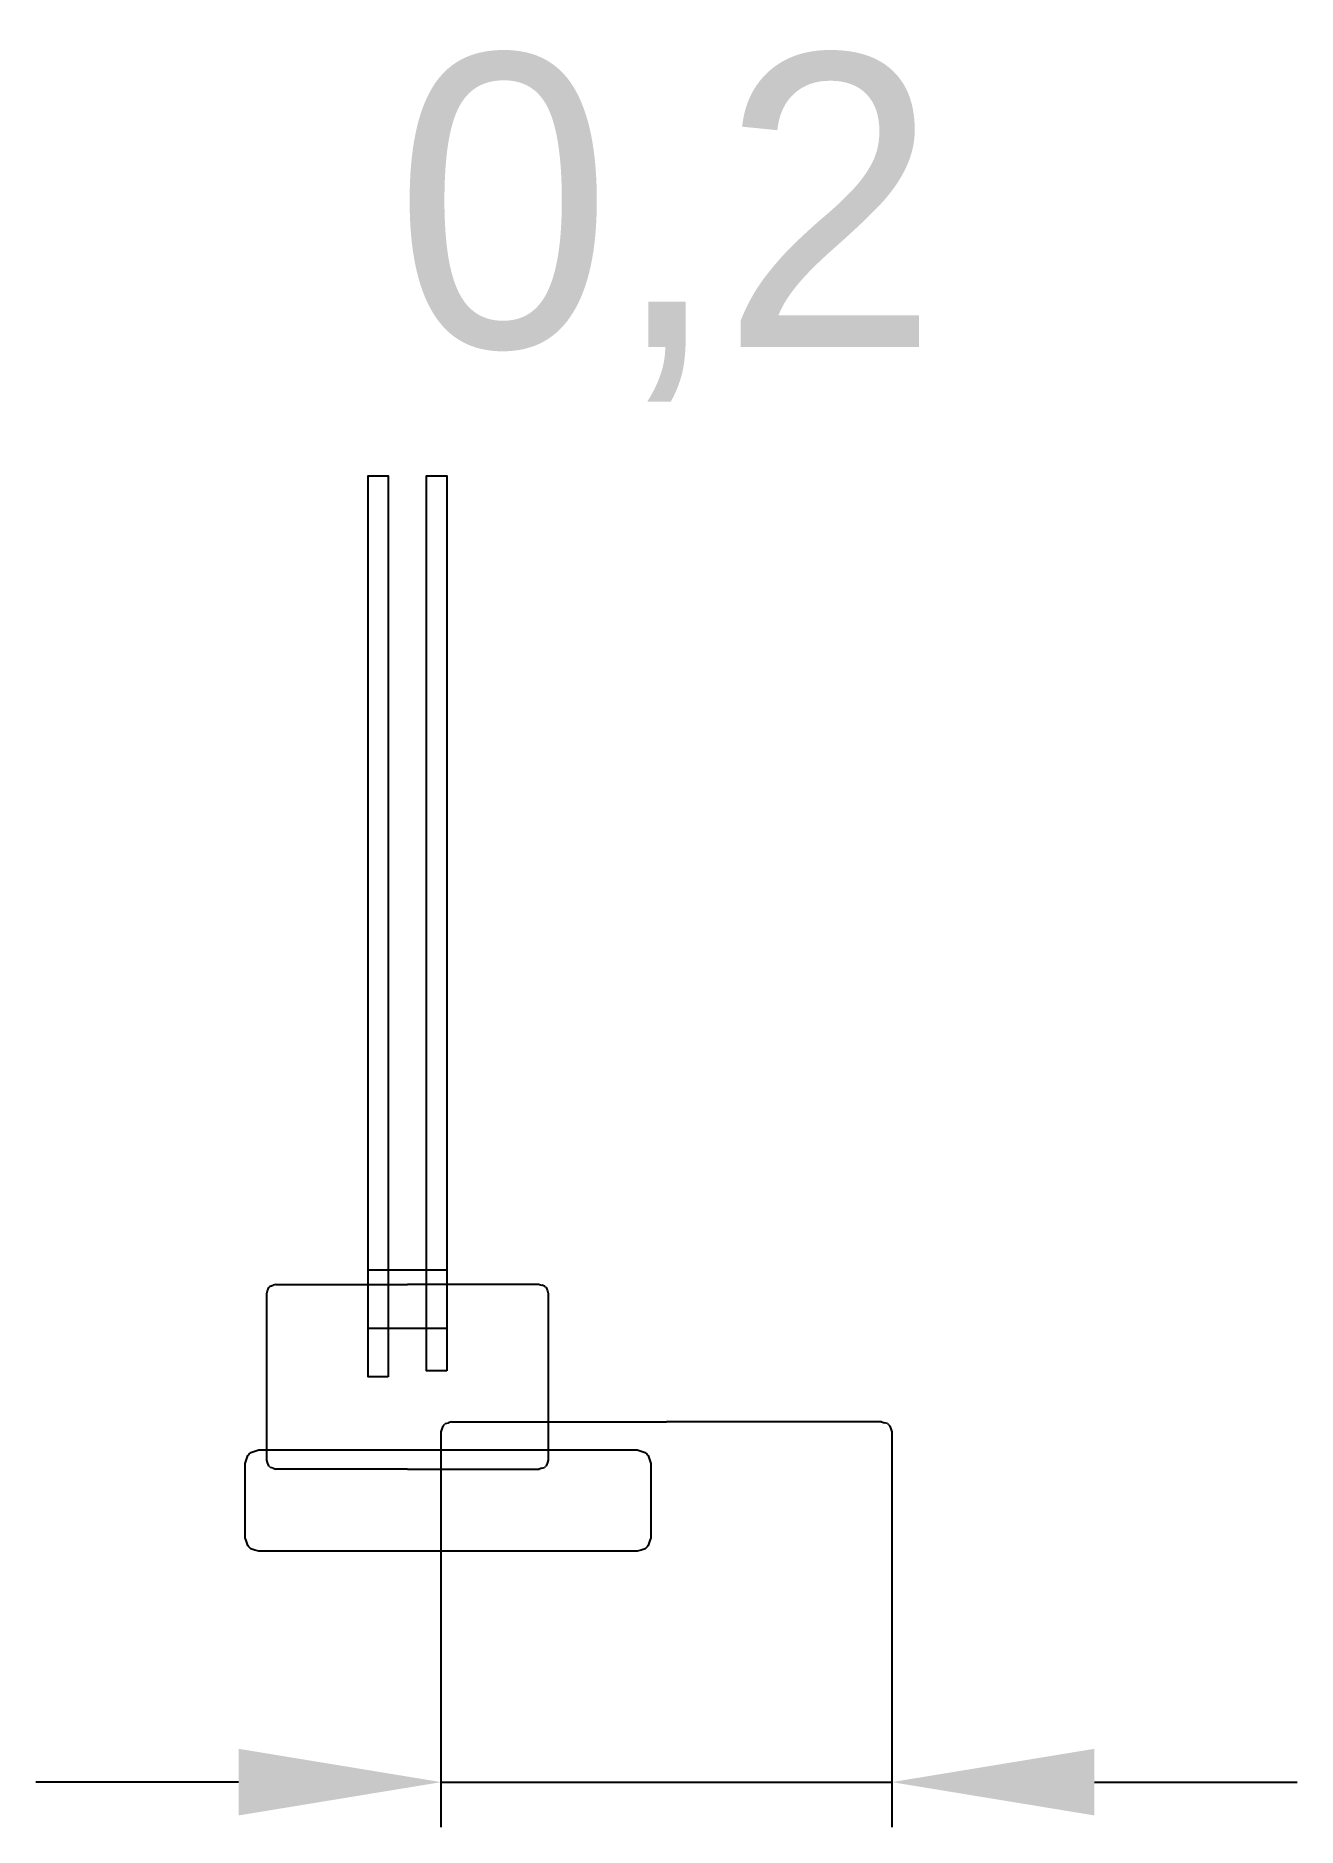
# Model space of a CAD drawing. Header units: metres. Extents: x 1159.7 to 1245.9, y 3.9 to 8.4.
# Drawn here: x 1213.82 to 1214.38, y 3.86 to 4.655 of the extents above; entities outside this region: 4.
import ezdxf

# ---------------------------------------------------------------- set-up
doc = ezdxf.new("R2010")
doc.units = ezdxf.units.M
for name, color, linetype in [('CORTE', 7, 'Continuous'), ('COTAS', 4, 'Continuous'), ('TEXTOS', 7, 'Continuous'), ('VISTA', 8, 'Continuous')]:
    doc.layers.add(name, color=color, linetype=linetype)
doc.dimstyles.get("Standard").update_dxf_attribs({"dimtxt": 2.5, "dimasz": 2.5, "dimexe": 1.25, "dimexo": 0.625, "dimtad": 1, "dimcen": 2.5, "dimazin": 3, "dimtfac": 1, "dimtmove": 0, "dimatfit": 3})

# ---------------------------------------------------------------- blocks, each defined once
blk = doc.blocks.new('_CLOSEDFILLED')
at = {"color": 0, "linetype": 'BYBLOCK'}
blk.add_solid([(-1, 0.1644), (0, 0), (-1, -0.1644)], dxfattribs=at)
blk = doc.blocks.new('*D2')
for p, q in [((1213.91, 3.88), (1213.82, 3.88)), ((1214, 3.88), (1214, 3.88)), ((1214, 3.88), (1214.2, 3.88)), ((1214.2, 3.88), (1214.2, 3.88)), ((1214.29, 3.88), (1214.38, 3.88))]:
    blk.add_line(p, q)
at = {"layer": 'Defpoints'}
for p in [(1214, 3.88), (1214, 3.88), (1214.2, 3.88)]:
    blk.add_point(p, dxfattribs=at)
at = {"layer": 'COTAS', "xscale": 0.09, "yscale": 0.09}
blk.add_blockref('_CLOSEDFILLED', (1214, 3.88), dxfattribs=at)
at = {"layer": 'COTAS', "xscale": 0.09, "yscale": 0.09, "rotation": 180}
blk.add_blockref('_CLOSEDFILLED', (1214.2, 3.88), dxfattribs=at)
at = {"layer": 'COTAS', "insert": (1214.1, 4.57), "char_height": 0.13, "attachment_point": 5}
blk.add_mtext('0,2', dxfattribs=at)
blk = doc.blocks.new('*D1')
for p, q in [((1159.75, 6.84), (1159.66, 6.84)), ((1159.84, 6.84), (1159.84, 6.84)), ((1159.84, 6.84), (1160, 6.84)), ((1160, 6.84), (1160, 6.84)), ((1160.09, 6.84), (1160.18, 6.84))]:
    blk.add_line(p, q)
at = {"layer": 'Defpoints'}
for p in [(1159.84, 6.84), (1159.84, 6.84), (1160, 6.84)]:
    blk.add_point(p, dxfattribs=at)
at = {"layer": 'COTAS', "xscale": 0.09, "yscale": 0.09}
blk.add_blockref('_CLOSEDFILLED', (1159.84, 6.84), dxfattribs=at)
at = {"layer": 'COTAS', "xscale": 0.09, "yscale": 0.09, "rotation": 180}
blk.add_blockref('_CLOSEDFILLED', (1160, 6.84), dxfattribs=at)
at = {"layer": 'COTAS', "insert": (1159.92, 7.53), "char_height": 0.13, "attachment_point": 5}
blk.add_mtext('0,16', dxfattribs=at)

msp = doc.modelspace()

# ---------------------------------------------------------------- linework, layer by layer
at = {"layer": 'CORTE'}
for p, q in [((1214, 4.0355), (1214.00042, 4.0368)), ((1214, 3.86), (1214, 4.0355)), ((1214.00042, 4.0368), (1214.00083, 4.0381)), ((1214.00083, 4.0381), (1214.00107, 4.03839)), ((1214.00107, 4.03839), (1214.00132, 4.03868)), ((1214.00132, 4.03868), (1214.00161, 4.03893)), ((1214.0019, 4.03917), (1214.00161, 4.03893)), ((1214.0019, 4.03917), (1214.0032, 4.03958)), ((1214.0045, 4.04), (1214.0032, 4.03958)), ((1214.0045, 4.04), (1214.1, 4.04)), ((1214.1955, 4.04), (1214.1, 4.04)), ((1214.1955, 4.04), (1214.1968, 4.03958)), ((1214.19811, 4.03917), (1214.1968, 4.03958)), ((1214.19811, 4.03917), (1214.19839, 4.03893)), ((1214.19868, 4.03868), (1214.19839, 4.03893)), ((1214.19868, 4.03868), (1214.19893, 4.03839)), ((1214.19893, 4.03839), (1214.19917, 4.0381)), ((1214.19917, 4.0381), (1214.19959, 4.0368)), ((1214.19959, 4.0368), (1214.2, 4.0355)), ((1214.2, 4.0355), (1214.2, 3.86))]:
    msp.add_line(p, q, dxfattribs=at)
at = {"layer": 'VISTA'}
for p, q in [((1213.9225, 4.097), (1213.92287, 4.09816)), ((1213.9225, 4.06), (1213.9225, 4.097)), ((1213.92287, 4.09816), (1213.92324, 4.09932)), ((1213.92324, 4.09932), (1213.92345, 4.09957)), ((1213.92345, 4.09957), (1213.92367, 4.09983)), ((1213.92367, 4.09983), (1213.92393, 4.10004)), ((1213.92418, 4.10026), (1213.92393, 4.10004)), ((1213.92418, 4.10026), (1213.92534, 4.10063)), ((1213.9265, 4.101), (1213.92534, 4.10063)), ((1213.9265, 4.101), (1213.985, 4.101)), ((1214.0435, 4.101), (1213.985, 4.101)), ((1214.0435, 4.101), (1214.04466, 4.10063)), ((1214.04581, 4.10026), (1214.04466, 4.10063)), ((1214.04581, 4.10026), (1214.04607, 4.10004)), ((1214.04633, 4.09983), (1214.04607, 4.10004)), ((1214.04633, 4.09983), (1214.04655, 4.09957)), ((1214.04655, 4.09957), (1214.04676, 4.09932)), ((1214.04676, 4.09932), (1214.04713, 4.09816)), ((1214.04713, 4.09816), (1214.0475, 4.097)), ((1214.0475, 4.097), (1214.0475, 4.06)), ((1213.9225, 4.023), (1213.9225, 4.06)), ((1214.0475, 4.06), (1214.0475, 4.023)), ((1213.92287, 4.02184), (1213.9225, 4.023)), ((1213.92324, 4.02068), (1213.92287, 4.02184)), ((1213.92345, 4.02043), (1213.92324, 4.02068)), ((1213.92367, 4.02017), (1213.92345, 4.02043)), ((1213.92393, 4.01995), (1213.92367, 4.02017)), ((1213.92393, 4.01995), (1213.92418, 4.01974)), ((1213.92534, 4.01937), (1213.92418, 4.01974)), ((1213.92534, 4.01937), (1213.9265, 4.019)), ((1213.985, 4.019), (1213.9265, 4.019)), ((1213.985, 4.019), (1214.0435, 4.019)), ((1214.04466, 4.01937), (1214.0435, 4.019)), ((1214.04466, 4.01937), (1214.04581, 4.01974)), ((1214.04607, 4.01995), (1214.04581, 4.01974)), ((1214.04607, 4.01995), (1214.04633, 4.02017)), ((1214.04655, 4.02043), (1214.04633, 4.02017)), ((1214.04676, 4.02068), (1214.04655, 4.02043)), ((1214.04713, 4.02184), (1214.04676, 4.02068)), ((1214.0475, 4.023), (1214.04713, 4.02184))]:
    msp.add_line(p, q, dxfattribs=at)
for points in [[(1159.84, 6.896), (1159.84, 7.036), (1159.8412, 7.036), (1159.8412, 6.8972), (1159.9988, 6.8972), (1159.9988, 7.036), (1160, 7.036), (1160, 6.896), (1159.84, 6.896)], [(1159.83029, 6.88429), (1159.83, 6.885), (1159.83, 6.891), (1159.83029, 6.89171), (1159.831, 6.892), (1160.009, 6.892), (1160.00971, 6.89171), (1160.01, 6.891), (1160.01, 6.885), (1160.00971, 6.88429), (1160.009, 6.884), (1159.831, 6.884), (1159.83029, 6.88429)], [(1213.9765, 4.06), (1213.972, 4.06), (1213.9675, 4.06), (1213.9675, 4.46), (1213.9765, 4.46), (1213.9765, 4.06)], [(1214.0025, 4.06258), (1213.998, 4.06258), (1213.9935, 4.06258), (1213.9935, 4.46), (1214.0025, 4.46), (1214.0025, 4.06258)], [(1214.0025, 4.10744), (1214.0025, 4.09444), (1214.0025, 4.08144), (1213.985, 4.08144), (1213.9675, 4.08144), (1213.9675, 4.09444), (1213.9675, 4.10744), (1213.985, 4.10744), (1214.0025, 4.10744)], [(1213.91443, 3.98464), (1213.91411, 3.98503), (1213.91355, 3.98676), (1213.913, 3.9885), (1213.913, 4.005), (1213.913, 4.0215), (1213.91355, 4.02324), (1213.91411, 4.02497), (1213.91443, 4.02536), (1213.91476, 4.02574), (1213.91514, 4.02607), (1213.91553, 4.02639), (1213.91726, 4.02695), (1213.919, 4.0275), (1214.003, 4.0275), (1214.087, 4.0275), (1214.08874, 4.02695), (1214.09047, 4.02639), (1214.09086, 4.02607), (1214.09124, 4.02574), (1214.09157, 4.02536), (1214.09189, 4.02497), (1214.09245, 4.02324), (1214.093, 4.0215), (1214.093, 4.005), (1214.093, 3.9885), (1214.09245, 3.98676), (1214.09189, 3.98503), (1214.09157, 3.98464), (1214.09124, 3.98426), (1214.09086, 3.98393), (1214.09047, 3.98361), (1214.08874, 3.98305), (1214.087, 3.9825), (1214.003, 3.9825), (1213.919, 3.9825), (1213.91726, 3.98305), (1213.91553, 3.98361), (1213.91514, 3.98393), (1213.91476, 3.98426), (1213.91443, 3.98464)]]:
    msp.add_lwpolyline(points, close=True, dxfattribs=at)

# ---------------------------------------------------------------- texts
at = {"layer": 'TEXTOS'}
msp.add_text('BOCA RECEPTORA', height=0.0054, dxfattribs=at).set_placement((1159.93, 7.12))

# ---------------------------------------------------------------- dimensions: what is measured, and where the dimension line sits
at = {"layer": 'COTAS'}
for base, p1, p2, picture, middle in [((1159.84, 6.84), (1159.84, 6.84), (1160, 6.84), '*D1', (1159.92, 7.53)), ((1214, 3.88), (1214, 3.88), (1214.2, 3.88), '*D2', (1214.1, 4.57))]:
    dim = msp.add_linear_dim(base=base, p1=p1, p2=p2, dimstyle='Standard', override={"dimtxt": 0.13, "dimasz": 0.09}, dxfattribs=at)
    dim.commit()
    dim.dimension.update_dxf_attribs({"geometry": picture, "text_midpoint": middle})

doc.saveas('drawing.dxf')
